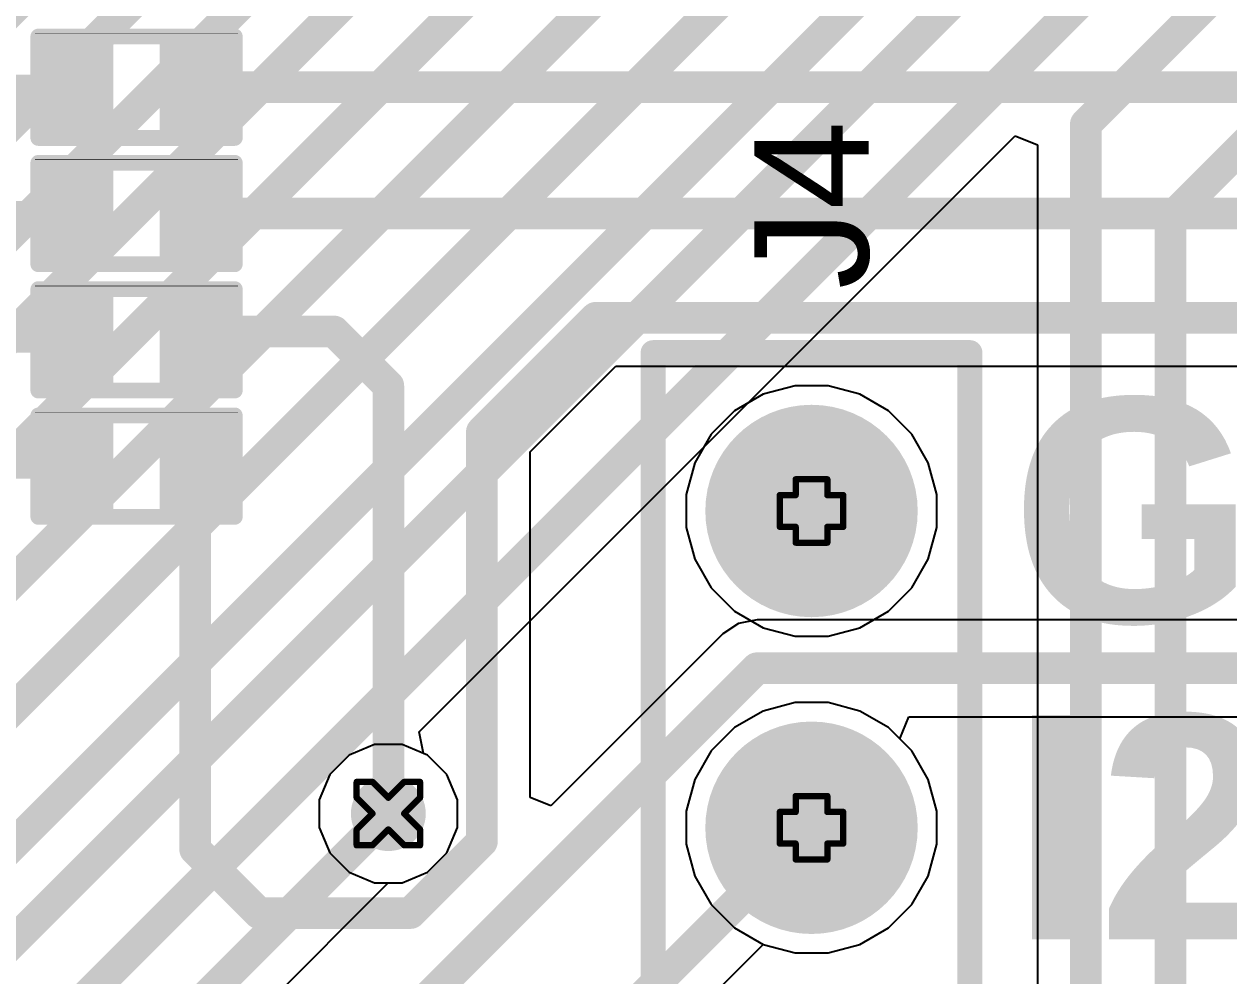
# Model space of a CAD drawing. Header units: inches. Extents: x -11 to 5379, y 0 to 5429.
# Drawn here: x 166.36 to 176.02, y 38.06 to 45.69 of the extents above; entities that cross this region are included whole.
import ezdxf

# ---------------------------------------------------------------- set-up
doc = ezdxf.new("R2010")
doc.units = ezdxf.units.IN
for name, color, linetype in [('Bottom Layer', 5, 'Continuous'), ('Bottom Solder', 6, 'Continuous'), ('Drill Drawing', 1, 'Continuous'), ('GND', 16, 'Continuous'), ('Multi-Layer', 9, 'Continuous'), ('Pad Holes', 156, 'Continuous'), ('PWR', 76, 'Continuous'), ('Top Layer', 1, 'Continuous'), ('Top Overlay', 2, 'Continuous'), ('Top Paste', 8, 'Continuous'), ('Top Solder', 216, 'Continuous'), ('Via Holes', 16, 'Continuous')]:
    doc.layers.add(name, color=color, linetype=linetype)
doc.styles.add('Arial', font='', dxfattribs={"height": 0.2})
doc.styles.add('Arial_Bold', font='', dxfattribs={"height": 0.2})
doc.styles.get('Arial').set_extended_font_data('Arial')
doc.styles.get('Arial_Bold').set_extended_font_data('Arial', bold=True)

# ---------------------------------------------------------------- blocks, each defined once
blk = doc.blocks.new('R___0402_431')
at = {"layer": 'Top Layer'}
for points in [[(-0.6985, -0.3175), (-0.6985, 0.3175), (-0.2413, 0.3175), (-0.2413, -0.3175)], [(0.2413, -0.3175), (0.2413, 0.3175), (0.6985, 0.3175), (0.6985, -0.3175)]]:
    blk.add_hatch(color=1, dxfattribs=at).paths.add_polyline_path(points)
at = {"layer": 'Top Paste'}
for points in [[(-0.6985, -0.3175), (-0.6985, 0.3175), (-0.2413, 0.3175), (-0.2413, -0.3175)], [(0.2413, -0.3175), (0.2413, 0.3175), (0.6985, 0.3175), (0.6985, -0.3175)]]:
    blk.add_hatch(color=8, dxfattribs=at).paths.add_polyline_path(points)
at = {"layer": 'Top Solder'}
for points in [[(-0.7535, -0.3725), (-0.7535, 0.3725), (-0.1863, 0.3725), (-0.1863, -0.3725)], [(0.1863, -0.3725), (0.1863, 0.3725), (0.7535, 0.3725), (0.7535, -0.3725)]]:
    blk.add_hatch(color=216, dxfattribs=at).paths.add_polyline_path(points)
at = {"layer": 'Top Overlay'}
for points in [[(-0.7874, 0.4064, 0.127, 0.127, 0), (-0.7874, -0.4064, 0.127, 0.127, 0)], [(0.7874, 0.4064, 0.127, 0.127, 0), (-0.7874, 0.4064, 0.127, 0.127, 0)], [(0.7874, 0.4064, 0.127, 0.127, 0), (0.7874, -0.4064, 0.127, 0.127, 0)], [(0.7874, -0.4064, 0.127, 0.127, 0), (-0.7874, -0.4064, 0.127, 0.127, 0)], [(0.8128, -0.4318, 0.00323, 0.00323, 0), (-0.8128, -0.4318, 0.00323, 0.00323, 0)]]:
    blk.add_lwpolyline(points, format="xyseb", dxfattribs=at)
for points in [[(-0.8191, 0.4064, 0.0635, 0.0635, 1), (-0.7556, 0.4064, 0.0635, 0.0635, 1)], [(-0.8191, 0.4064, 0.0635, 0.0635, 1), (-0.7556, 0.4064, 0.0635, 0.0635, 1)], [(0.7556, 0.4064, 0.0635, 0.0635, 1), (0.8191, 0.4064, 0.0635, 0.0635, 1)], [(0.7556, 0.4064, 0.0635, 0.0635, 1), (0.8191, 0.4064, 0.0635, 0.0635, 1)], [(-0.8191, -0.4064, 0.0635, 0.0635, 1), (-0.7556, -0.4064, 0.0635, 0.0635, 1)], [(-0.8191, -0.4064, 0.0635, 0.0635, 1), (-0.7556, -0.4064, 0.0635, 0.0635, 1)], [(0.7556, -0.4064, 0.0635, 0.0635, 1), (0.8191, -0.4064, 0.0635, 0.0635, 1)], [(0.7556, -0.4064, 0.0635, 0.0635, 1), (0.8191, -0.4064, 0.0635, 0.0635, 1)], [(-0.8136, -0.4318, 0.00161, 0.00161, 1), (-0.812, -0.4318, 0.00161, 0.00161, 1)], [(0.812, -0.4318, 0.00161, 0.00161, 1), (0.8136, -0.4318, 0.00161, 0.00161, 1)]]:
    blk.add_lwpolyline(points, format="xyseb", close=True, dxfattribs=at)
blk = doc.blocks.new('R___0402_432')
at = {"layer": 'Top Layer'}
for points in [[(-0.6985, -0.3175), (-0.6985, 0.3175), (-0.2413, 0.3175), (-0.2413, -0.3175)], [(0.2413, -0.3175), (0.2413, 0.3175), (0.6985, 0.3175), (0.6985, -0.3175)]]:
    blk.add_hatch(color=1, dxfattribs=at).paths.add_polyline_path(points)
at = {"layer": 'Top Paste'}
for points in [[(-0.6985, -0.3175), (-0.6985, 0.3175), (-0.2413, 0.3175), (-0.2413, -0.3175)], [(0.2413, -0.3175), (0.2413, 0.3175), (0.6985, 0.3175), (0.6985, -0.3175)]]:
    blk.add_hatch(color=8, dxfattribs=at).paths.add_polyline_path(points)
at = {"layer": 'Top Solder'}
for points in [[(-0.7535, -0.3725), (-0.7535, 0.3725), (-0.1863, 0.3725), (-0.1863, -0.3725)], [(0.1863, -0.3725), (0.1863, 0.3725), (0.7535, 0.3725), (0.7535, -0.3725)]]:
    blk.add_hatch(color=216, dxfattribs=at).paths.add_polyline_path(points)
at = {"layer": 'Top Overlay'}
for points in [[(-0.7874, 0.4064, 0.127, 0.127, 0), (-0.7874, -0.4064, 0.127, 0.127, 0)], [(0.7874, 0.4064, 0.127, 0.127, 0), (-0.7874, 0.4064, 0.127, 0.127, 0)], [(0.7874, 0.4064, 0.127, 0.127, 0), (0.7874, -0.4064, 0.127, 0.127, 0)], [(0.7874, -0.4064, 0.127, 0.127, 0), (-0.7874, -0.4064, 0.127, 0.127, 0)], [(0.8128, -0.4318, 0.00323, 0.00323, 0), (-0.8128, -0.4318, 0.00323, 0.00323, 0)]]:
    blk.add_lwpolyline(points, format="xyseb", dxfattribs=at)
for points in [[(-0.8191, 0.4064, 0.0635, 0.0635, 1), (-0.7556, 0.4064, 0.0635, 0.0635, 1)], [(-0.8191, 0.4064, 0.0635, 0.0635, 1), (-0.7556, 0.4064, 0.0635, 0.0635, 1)], [(0.7556, 0.4064, 0.0635, 0.0635, 1), (0.8191, 0.4064, 0.0635, 0.0635, 1)], [(0.7556, 0.4064, 0.0635, 0.0635, 1), (0.8191, 0.4064, 0.0635, 0.0635, 1)], [(-0.8191, -0.4064, 0.0635, 0.0635, 1), (-0.7556, -0.4064, 0.0635, 0.0635, 1)], [(-0.8191, -0.4064, 0.0635, 0.0635, 1), (-0.7556, -0.4064, 0.0635, 0.0635, 1)], [(0.7556, -0.4064, 0.0635, 0.0635, 1), (0.8191, -0.4064, 0.0635, 0.0635, 1)], [(0.7556, -0.4064, 0.0635, 0.0635, 1), (0.8191, -0.4064, 0.0635, 0.0635, 1)], [(-0.8136, -0.4318, 0.00161, 0.00161, 1), (-0.812, -0.4318, 0.00161, 0.00161, 1)], [(0.812, -0.4318, 0.00161, 0.00161, 1), (0.8136, -0.4318, 0.00161, 0.00161, 1)]]:
    blk.add_lwpolyline(points, format="xyseb", close=True, dxfattribs=at)
blk = doc.blocks.new('R___0402_434')
at = {"layer": 'Top Layer'}
for points in [[(-0.6985, -0.3175), (-0.6985, 0.3175), (-0.2413, 0.3175), (-0.2413, -0.3175)], [(0.2413, -0.3175), (0.2413, 0.3175), (0.6985, 0.3175), (0.6985, -0.3175)]]:
    blk.add_hatch(color=1, dxfattribs=at).paths.add_polyline_path(points)
at = {"layer": 'Top Paste'}
for points in [[(-0.6985, -0.3175), (-0.6985, 0.3175), (-0.2413, 0.3175), (-0.2413, -0.3175)], [(0.2413, -0.3175), (0.2413, 0.3175), (0.6985, 0.3175), (0.6985, -0.3175)]]:
    blk.add_hatch(color=8, dxfattribs=at).paths.add_polyline_path(points)
at = {"layer": 'Top Solder'}
for points in [[(-0.7535, -0.3725), (-0.7535, 0.3725), (-0.1863, 0.3725), (-0.1863, -0.3725)], [(0.1863, -0.3725), (0.1863, 0.3725), (0.7535, 0.3725), (0.7535, -0.3725)]]:
    blk.add_hatch(color=216, dxfattribs=at).paths.add_polyline_path(points)
at = {"layer": 'Top Overlay'}
for points in [[(-0.7874, 0.4064, 0.127, 0.127, 0), (-0.7874, -0.4064, 0.127, 0.127, 0)], [(0.7874, 0.4064, 0.127, 0.127, 0), (-0.7874, 0.4064, 0.127, 0.127, 0)], [(0.7874, 0.4064, 0.127, 0.127, 0), (0.7874, -0.4064, 0.127, 0.127, 0)], [(0.7874, -0.4064, 0.127, 0.127, 0), (-0.7874, -0.4064, 0.127, 0.127, 0)], [(0.8128, -0.4318, 0.00323, 0.00323, 0), (-0.8128, -0.4318, 0.00323, 0.00323, 0)]]:
    blk.add_lwpolyline(points, format="xyseb", dxfattribs=at)
for points in [[(-0.8191, 0.4064, 0.0635, 0.0635, 1), (-0.7556, 0.4064, 0.0635, 0.0635, 1)], [(-0.8191, 0.4064, 0.0635, 0.0635, 1), (-0.7556, 0.4064, 0.0635, 0.0635, 1)], [(0.7556, 0.4064, 0.0635, 0.0635, 1), (0.8191, 0.4064, 0.0635, 0.0635, 1)], [(0.7556, 0.4064, 0.0635, 0.0635, 1), (0.8191, 0.4064, 0.0635, 0.0635, 1)], [(-0.8191, -0.4064, 0.0635, 0.0635, 1), (-0.7556, -0.4064, 0.0635, 0.0635, 1)], [(-0.8191, -0.4064, 0.0635, 0.0635, 1), (-0.7556, -0.4064, 0.0635, 0.0635, 1)], [(0.7556, -0.4064, 0.0635, 0.0635, 1), (0.8191, -0.4064, 0.0635, 0.0635, 1)], [(0.7556, -0.4064, 0.0635, 0.0635, 1), (0.8191, -0.4064, 0.0635, 0.0635, 1)], [(-0.8136, -0.4318, 0.00161, 0.00161, 1), (-0.812, -0.4318, 0.00161, 0.00161, 1)], [(0.812, -0.4318, 0.00161, 0.00161, 1), (0.8136, -0.4318, 0.00161, 0.00161, 1)]]:
    blk.add_lwpolyline(points, format="xyseb", close=True, dxfattribs=at)
blk = doc.blocks.new('R___0402_436')
at = {"layer": 'Top Layer'}
for points in [[(-0.6985, -0.3175), (-0.6985, 0.3175), (-0.2413, 0.3175), (-0.2413, -0.3175)], [(0.2413, -0.3175), (0.2413, 0.3175), (0.6985, 0.3175), (0.6985, -0.3175)]]:
    blk.add_hatch(color=1, dxfattribs=at).paths.add_polyline_path(points)
at = {"layer": 'Top Paste'}
for points in [[(-0.6985, -0.3175), (-0.6985, 0.3175), (-0.2413, 0.3175), (-0.2413, -0.3175)], [(0.2413, -0.3175), (0.2413, 0.3175), (0.6985, 0.3175), (0.6985, -0.3175)]]:
    blk.add_hatch(color=8, dxfattribs=at).paths.add_polyline_path(points)
at = {"layer": 'Top Solder'}
for points in [[(-0.7535, -0.3725), (-0.7535, 0.3725), (-0.1863, 0.3725), (-0.1863, -0.3725)], [(0.1863, -0.3725), (0.1863, 0.3725), (0.7535, 0.3725), (0.7535, -0.3725)]]:
    blk.add_hatch(color=216, dxfattribs=at).paths.add_polyline_path(points)
at = {"layer": 'Top Overlay'}
for points in [[(-0.7874, 0.4064, 0.127, 0.127, 0), (-0.7874, -0.4064, 0.127, 0.127, 0)], [(0.7874, 0.4064, 0.127, 0.127, 0), (-0.7874, 0.4064, 0.127, 0.127, 0)], [(0.7874, 0.4064, 0.127, 0.127, 0), (0.7874, -0.4064, 0.127, 0.127, 0)], [(0.7874, -0.4064, 0.127, 0.127, 0), (-0.7874, -0.4064, 0.127, 0.127, 0)], [(0.8128, -0.4318, 0.00323, 0.00323, 0), (-0.8128, -0.4318, 0.00323, 0.00323, 0)]]:
    blk.add_lwpolyline(points, format="xyseb", dxfattribs=at)
for points in [[(-0.8191, 0.4064, 0.0635, 0.0635, 1), (-0.7556, 0.4064, 0.0635, 0.0635, 1)], [(-0.8191, 0.4064, 0.0635, 0.0635, 1), (-0.7556, 0.4064, 0.0635, 0.0635, 1)], [(0.7556, 0.4064, 0.0635, 0.0635, 1), (0.8191, 0.4064, 0.0635, 0.0635, 1)], [(0.7556, 0.4064, 0.0635, 0.0635, 1), (0.8191, 0.4064, 0.0635, 0.0635, 1)], [(-0.8191, -0.4064, 0.0635, 0.0635, 1), (-0.7556, -0.4064, 0.0635, 0.0635, 1)], [(-0.8191, -0.4064, 0.0635, 0.0635, 1), (-0.7556, -0.4064, 0.0635, 0.0635, 1)], [(0.7556, -0.4064, 0.0635, 0.0635, 1), (0.8191, -0.4064, 0.0635, 0.0635, 1)], [(0.7556, -0.4064, 0.0635, 0.0635, 1), (0.8191, -0.4064, 0.0635, 0.0635, 1)], [(-0.8136, -0.4318, 0.00161, 0.00161, 1), (-0.812, -0.4318, 0.00161, 0.00161, 1)], [(0.812, -0.4318, 0.00161, 0.00161, 1), (0.8136, -0.4318, 0.00161, 0.00161, 1)]]:
    blk.add_lwpolyline(points, format="xyseb", close=True, dxfattribs=at)
blk = doc.blocks.new('HDR1X3__520')
at = {"layer": 'Bottom Layer'}
blk.add_hatch(color=5, dxfattribs=at).paths.add_polyline_path([(-0.75, 0.75), (0.75, 0.75), (0.75, -0.75), (-0.75, -0.75)])
h = blk.add_hatch(color=5, dxfattribs=at)
edge = h.paths.add_edge_path()
edge.add_arc((2.54, 0), 0.75, 0, 360)
h = blk.add_hatch(color=5, dxfattribs=at)
edge = h.paths.add_edge_path()
edge.add_arc((5.08, 0), 0.75, 0, 360)
at = {"layer": 'Bottom Solder'}
blk.add_hatch(color=6, dxfattribs=at).paths.add_polyline_path([(-0.8516, 0.8516), (0.8516, 0.8516), (0.8516, -0.8516), (-0.8516, -0.8516)])
h = blk.add_hatch(color=6, dxfattribs=at)
edge = h.paths.add_edge_path()
edge.add_arc((2.54, 0), 0.8516, 0, 360)
h = blk.add_hatch(color=6, dxfattribs=at)
edge = h.paths.add_edge_path()
edge.add_arc((5.08, 0), 0.8516, 0, 360)
at = {"layer": 'GND'}
blk.add_hatch(color=16, dxfattribs=at).paths.add_polyline_path([(-0.75, 0.75), (0.75, 0.75), (0.75, -0.75), (-0.75, -0.75)])
h = blk.add_hatch(color=16, dxfattribs=at)
edge = h.paths.add_edge_path()
edge.add_arc((2.54, 0), 0.75, 0, 360)
h = blk.add_hatch(color=16, dxfattribs=at)
edge = h.paths.add_edge_path()
edge.add_arc((5.08, 0), 0.75, 0, 360)
at = {"layer": 'Multi-Layer'}
blk.add_hatch(color=9, dxfattribs=at).paths.add_polyline_path([(-0.75, 0.75), (0.75, 0.75), (0.75, -0.75), (-0.75, -0.75)])
h = blk.add_hatch(color=9, dxfattribs=at)
edge = h.paths.add_edge_path()
edge.add_arc((2.54, 0), 0.75, 0, 360)
h = blk.add_hatch(color=9, dxfattribs=at)
edge = h.paths.add_edge_path()
edge.add_arc((5.08, 0), 0.75, 0, 360)
at = {"layer": 'Pad Holes'}
h = blk.add_hatch(color=7, dxfattribs=at)
edge = h.paths.add_edge_path()
edge.add_arc((0, 0), 0.45, 0, 360)
h = blk.add_hatch(color=7, dxfattribs=at)
edge = h.paths.add_edge_path()
edge.add_arc((2.54, 0), 0.45, 0, 360)
h = blk.add_hatch(color=7, dxfattribs=at)
edge = h.paths.add_edge_path()
edge.add_arc((5.08, 0), 0.45, 0, 360)
at = {"layer": 'PWR'}
blk.add_hatch(color=76, dxfattribs=at).paths.add_polyline_path([(-0.75, 0.75), (0.75, 0.75), (0.75, -0.75), (-0.75, -0.75)])
h = blk.add_hatch(color=76, dxfattribs=at)
edge = h.paths.add_edge_path()
edge.add_arc((2.54, 0), 0.75, 0, 360)
h = blk.add_hatch(color=76, dxfattribs=at)
edge = h.paths.add_edge_path()
edge.add_arc((5.08, 0), 0.75, 0, 360)
at = {"layer": 'Top Layer'}
blk.add_hatch(color=1, dxfattribs=at).paths.add_polyline_path([(-0.75, 0.75), (0.75, 0.75), (0.75, -0.75), (-0.75, -0.75)])
h = blk.add_hatch(color=1, dxfattribs=at)
edge = h.paths.add_edge_path()
edge.add_arc((2.54, 0), 0.75, 0, 360)
h = blk.add_hatch(color=1, dxfattribs=at)
edge = h.paths.add_edge_path()
edge.add_arc((5.08, 0), 0.75, 0, 360)
at = {"layer": 'Top Solder'}
blk.add_hatch(color=216, dxfattribs=at).paths.add_polyline_path([(-0.8516, 0.8516), (0.8516, 0.8516), (0.8516, -0.8516), (-0.8516, -0.8516)])
h = blk.add_hatch(color=216, dxfattribs=at)
edge = h.paths.add_edge_path()
edge.add_arc((2.54, 0), 0.8516, 0, 360)
h = blk.add_hatch(color=216, dxfattribs=at)
edge = h.paths.add_edge_path()
edge.add_arc((5.08, 0), 0.8516, 0, 360)
at = {"layer": 'Top Overlay'}
for points in [[(-1.27, 1.27, 0.2, 0.2, 0), (6.35, 1.27, 0.2, 0.2, 0)], [(-1.27, 1.27, 0.2, 0.2, 0), (-1.27, -1.27, 0.2, 0.2, 0)], [(6.35, 1.27, 0.2, 0.2, 0), (6.35, -1.27, 0.2, 0.2, 0)], [(-1.27, -1.27, 0.2, 0.2, 0), (6.35, -1.27, 0.2, 0.2, 0)]]:
    blk.add_lwpolyline(points, format="xyseb", dxfattribs=at)
for points in [[(-1.32, 1.27, 0.1, 0.1, 1), (-1.22, 1.27, 0.1, 0.1, 1)], [(-1.32, 1.27, 0.1, 0.1, 1), (-1.22, 1.27, 0.1, 0.1, 1)], [(6.3, 1.27, 0.1, 0.1, 1), (6.4, 1.27, 0.1, 0.1, 1)], [(6.3, 1.27, 0.1, 0.1, 1), (6.4, 1.27, 0.1, 0.1, 1)], [(-1.32, -1.27, 0.1, 0.1, 1), (-1.22, -1.27, 0.1, 0.1, 1)], [(-1.32, -1.27, 0.1, 0.1, 1), (-1.22, -1.27, 0.1, 0.1, 1)], [(6.3, -1.27, 0.1, 0.1, 1), (6.4, -1.27, 0.1, 0.1, 1)], [(6.3, -1.27, 0.1, 0.1, 1), (6.4, -1.27, 0.1, 0.1, 1)]]:
    blk.add_lwpolyline(points, format="xyseb", close=True, dxfattribs=at)

msp = doc.modelspace()

# ---------------------------------------------------------------- hatches: boundary and pattern name
at = {"layer": 'Bottom Layer'}
h = msp.add_hatch(color=5, dxfattribs=at)
edge = h.paths.add_edge_path()
edge.add_arc((169.2776, 39.3565), 0.3, 0, 360)
at = {"layer": 'GND'}
h = msp.add_hatch(color=16, dxfattribs=at)
edge = h.paths.add_edge_path()
edge.add_arc((169.2776, 39.3565), 0.3, 0, 360)
at = {"layer": 'PWR'}
h = msp.add_hatch(color=76, dxfattribs=at)
edge = h.paths.add_edge_path()
edge.add_arc((169.2776, 39.3565), 0.3, 0, 360)
at = {"layer": 'Top Layer'}
h = msp.add_hatch(color=1, dxfattribs=at)
edge = h.paths.add_edge_path()
edge.add_arc((169.2776, 39.3565), 0.3, 0, 360)
at = {"layer": 'Via Holes'}
h = msp.add_hatch(color=7, dxfattribs=at)
edge = h.paths.add_edge_path()
edge.add_arc((169.2776, 39.3565), 0.15, 0, 360)

# ---------------------------------------------------------------- linework, layer by layer
at = {"layer": 'Bottom Layer'}
for p, q in [((169.5258, 40.0134), (174.304, 44.7915)), ((174.304, 44.7915), (174.4818, 44.7179)), ((174.4818, 44.7179), (174.4818, 36.9994)), ((172.5385, 40.247), (172.2832, 40.1786)), ((172.8029, 40.247), (172.5385, 40.247)), ((173.0582, 40.1786), (172.8029, 40.247)), ((172.2832, 40.1786), (172.0542, 40.0464)), ((173.2872, 40.0464), (173.0582, 40.1786)), ((169.5605, 39.839), (169.5258, 40.0134)), ((172.0542, 40.0464), (171.8673, 39.8595)), ((173.4741, 39.8595), (173.2872, 40.0464)), ((169.5914, 39.8262), (169.5605, 39.839)), ((169.7472, 39.6703), (169.5914, 39.8262)), ((171.8673, 39.8595), (171.7351, 39.6305)), ((173.6063, 39.6305), (173.4741, 39.8595)), ((169.8316, 39.4667), (169.7472, 39.6703)), ((171.7351, 39.6305), (171.6667, 39.3752)), ((173.6747, 39.3752), (173.6063, 39.6305)), ((169.8316, 39.2463), (169.8316, 39.4667)), ((171.6667, 39.3752), (171.6667, 39.1108)), ((173.6747, 39.1108), (173.6747, 39.3752)), ((169.7472, 39.0427), (169.8316, 39.2463)), ((169.5914, 38.8869), (169.7472, 39.0427)), ((171.6667, 39.1108), (171.7351, 38.8555)), ((173.6063, 38.8555), (173.6747, 39.1108)), ((169.3878, 38.8025), (169.5914, 38.8869)), ((171.7351, 38.8555), (171.8673, 38.6265)), ((173.4741, 38.6265), (173.6063, 38.8555)), ((163.3217, 32.8469), (169.2774, 38.8025)), ((169.2774, 38.8025), (169.3878, 38.8025)), ((171.8673, 38.6265), (172.0542, 38.4396)), ((173.2872, 38.4396), (173.4741, 38.6265)), ((172.0542, 38.4396), (172.2832, 38.3074)), ((173.0582, 38.3074), (173.2872, 38.4396)), ((172.2832, 38.3074), (172.5385, 38.239)), ((172.8029, 38.239), (173.0582, 38.3074)), ((172.5385, 38.239), (172.8029, 38.239))]:
    msp.add_line(p, q, dxfattribs=at)
for points in [[(158.2496, 37.7891, 0.254, 0.254, 0), (175.4712, 55.0107, 0.254, 0.254, 0)], [(158.5079, 37.1348, 0.254, 0.254, 0), (175.6669, 54.2938, 0.254, 0.254, 0)], [(158.7494, 36.4998, 0.254, 0.254, 0), (175.6257, 53.376, 0.254, 0.254, 0)], [(158.9302, 35.8635, 0.254, 0.254, 0), (175.7573, 52.6906, 0.254, 0.254, 0)], [(159.0295, 35, 0.254, 0.254, 0), (176.0249, 51.9955, 0.254, 0.254, 0)], [(160.0518, 35, 0.254, 0.254, 0), (176.336, 51.2842, 0.254, 0.254, 0)], [(161.074, 35, 0.254, 0.254, 0), (176.6742, 50.6002, 0.254, 0.254, 0)], [(161.328, 34.166, 0.254, 0.254, 0), (177.1661, 50.0041, 0.254, 0.254, 0)], [(161.5435, 33.6032, 0.254, 0.254, 0), (177.3507, 49.4105, 0.254, 0.254, 0)], [(174.8703, 44.8851, 0.254, 0.254, 0), (178.5179, 48.5327, 0.254, 0.254, 0)], [(162.0372, 33.0741, 0.254, 0.254, 0), (176.8167, 47.8536, 0.254, 0.254, 0)], [(175.5485, 44.1289, 0.254, 0.254, 0), (177.5968, 46.1772, 0.254, 0.254, 0)], [(174.8703, 36.8384, 0.254, 0.254, 0), (174.8703, 44.8851, 0.254, 0.254, 0)], [(175.5485, 36.6314, 0.254, 0.254, 0), (175.5485, 44.1289, 0.254, 0.254, 0)], [(163.0471, 33.1216, 0.254, 0.254, 0), (169.2776, 39.3521, 0.254, 0.254, 0)], [(169.2776, 39.3521, 0.254, 0.254, 0), (169.2776, 39.3565, 0.254, 0.254, 0)]]:
    msp.add_lwpolyline(points, format="xyseb", dxfattribs=at)
for points in [[(174.8068, 44.8851, 0.127, 0.127, 1), (174.9338, 44.8851, 0.127, 0.127, 1)], [(174.8068, 44.8851, 0.127, 0.127, 1), (174.9338, 44.8851, 0.127, 0.127, 1)], [(175.485, 44.1289, 0.127, 0.127, 1), (175.612, 44.1289, 0.127, 0.127, 1)], [(175.485, 44.1289, 0.127, 0.127, 1), (175.612, 44.1289, 0.127, 0.127, 1)], [(169.2141, 39.3565, 0.127, 0.127, 1), (169.3411, 39.3565, 0.127, 0.127, 1)], [(169.2141, 39.3521, 0.127, 0.127, 1), (169.3411, 39.3521, 0.127, 0.127, 1)], [(169.2141, 39.3521, 0.127, 0.127, 1), (169.3411, 39.3521, 0.127, 0.127, 1)]]:
    msp.add_lwpolyline(points, format="xyseb", close=True, dxfattribs=at)
at = {"layer": 'Drill Drawing'}
for points in [[(172.5437, 41.91, 0.0508, 0.0508, 0), (172.5437, 42.037, 0.0508, 0.0508, 0)], [(172.5437, 42.037, 0.0508, 0.0508, 0), (172.7977, 42.037, 0.0508, 0.0508, 0)], [(172.7977, 41.91, 0.0508, 0.0508, 0), (172.7977, 42.037, 0.0508, 0.0508, 0)], [(172.4167, 41.656, 0.0508, 0.0508, 0), (172.4167, 41.91, 0.0508, 0.0508, 0)], [(172.4167, 41.91, 0.0508, 0.0508, 0), (172.5437, 41.91, 0.0508, 0.0508, 0)], [(172.7977, 41.91, 0.0508, 0.0508, 0), (172.9247, 41.91, 0.0508, 0.0508, 0)], [(172.9247, 41.656, 0.0508, 0.0508, 0), (172.9247, 41.91, 0.0508, 0.0508, 0)], [(172.4167, 41.656, 0.0508, 0.0508, 0), (172.5437, 41.656, 0.0508, 0.0508, 0)], [(172.5437, 41.529, 0.0508, 0.0508, 0), (172.5437, 41.656, 0.0508, 0.0508, 0)], [(172.7977, 41.656, 0.0508, 0.0508, 0), (172.9247, 41.656, 0.0508, 0.0508, 0)], [(172.7977, 41.529, 0.0508, 0.0508, 0), (172.7977, 41.656, 0.0508, 0.0508, 0)], [(172.5437, 41.529, 0.0508, 0.0508, 0), (172.7977, 41.529, 0.0508, 0.0508, 0)], [(169.0236, 39.4835, 0.0508, 0.0508, 0), (169.0236, 39.6105, 0.0508, 0.0508, 0)], [(169.0236, 39.6105, 0.0508, 0.0508, 0), (169.1506, 39.6105, 0.0508, 0.0508, 0)], [(169.1506, 39.6105, 0.0508, 0.0508, 0), (169.2776, 39.4835, 0.0508, 0.0508, 0)], [(169.2776, 39.4835, 0.0508, 0.0508, 0), (169.4046, 39.6105, 0.0508, 0.0508, 0)], [(169.4046, 39.6105, 0.0508, 0.0508, 0), (169.5316, 39.6105, 0.0508, 0.0508, 0)], [(169.5316, 39.4835, 0.0508, 0.0508, 0), (169.5316, 39.6105, 0.0508, 0.0508, 0)], [(172.5437, 39.37, 0.0508, 0.0508, 0), (172.5437, 39.497, 0.0508, 0.0508, 0)], [(172.5437, 39.497, 0.0508, 0.0508, 0), (172.7977, 39.497, 0.0508, 0.0508, 0)], [(172.7977, 39.37, 0.0508, 0.0508, 0), (172.7977, 39.497, 0.0508, 0.0508, 0)], [(169.0236, 39.4835, 0.0508, 0.0508, 0), (169.1506, 39.3565, 0.0508, 0.0508, 0)], [(169.4046, 39.3565, 0.0508, 0.0508, 0), (169.5316, 39.4835, 0.0508, 0.0508, 0)], [(169.0236, 39.2295, 0.0508, 0.0508, 0), (169.1506, 39.3565, 0.0508, 0.0508, 0)], [(169.4046, 39.3565, 0.0508, 0.0508, 0), (169.5316, 39.2295, 0.0508, 0.0508, 0)], [(172.4167, 39.116, 0.0508, 0.0508, 0), (172.4167, 39.37, 0.0508, 0.0508, 0)], [(172.4167, 39.37, 0.0508, 0.0508, 0), (172.5437, 39.37, 0.0508, 0.0508, 0)], [(172.7977, 39.37, 0.0508, 0.0508, 0), (172.9247, 39.37, 0.0508, 0.0508, 0)], [(172.9247, 39.116, 0.0508, 0.0508, 0), (172.9247, 39.37, 0.0508, 0.0508, 0)], [(169.0236, 39.1025, 0.0508, 0.0508, 0), (169.0236, 39.2295, 0.0508, 0.0508, 0)], [(169.1506, 39.1025, 0.0508, 0.0508, 0), (169.2776, 39.2295, 0.0508, 0.0508, 0)], [(169.2776, 39.2295, 0.0508, 0.0508, 0), (169.4046, 39.1025, 0.0508, 0.0508, 0)], [(169.5316, 39.1025, 0.0508, 0.0508, 0), (169.5316, 39.2295, 0.0508, 0.0508, 0)], [(169.0236, 39.1025, 0.0508, 0.0508, 0), (169.1506, 39.1025, 0.0508, 0.0508, 0)], [(169.4046, 39.1025, 0.0508, 0.0508, 0), (169.5316, 39.1025, 0.0508, 0.0508, 0)], [(172.4167, 39.116, 0.0508, 0.0508, 0), (172.5437, 39.116, 0.0508, 0.0508, 0)], [(172.5437, 38.989, 0.0508, 0.0508, 0), (172.5437, 39.116, 0.0508, 0.0508, 0)], [(172.7977, 39.116, 0.0508, 0.0508, 0), (172.9247, 39.116, 0.0508, 0.0508, 0)], [(172.7977, 38.989, 0.0508, 0.0508, 0), (172.7977, 39.116, 0.0508, 0.0508, 0)], [(172.5437, 38.989, 0.0508, 0.0508, 0), (172.7977, 38.989, 0.0508, 0.0508, 0)]]:
    msp.add_lwpolyline(points, format="xyseb", dxfattribs=at)
for points in [[(172.531, 42.037, 0.0254, 0.0254, 1), (172.5564, 42.037, 0.0254, 0.0254, 1)], [(172.531, 42.037, 0.0254, 0.0254, 1), (172.5564, 42.037, 0.0254, 0.0254, 1)], [(172.785, 42.037, 0.0254, 0.0254, 1), (172.8104, 42.037, 0.0254, 0.0254, 1)], [(172.785, 42.037, 0.0254, 0.0254, 1), (172.8104, 42.037, 0.0254, 0.0254, 1)], [(172.404, 41.91, 0.0254, 0.0254, 1), (172.4294, 41.91, 0.0254, 0.0254, 1)], [(172.404, 41.91, 0.0254, 0.0254, 1), (172.4294, 41.91, 0.0254, 0.0254, 1)], [(172.531, 41.91, 0.0254, 0.0254, 1), (172.5564, 41.91, 0.0254, 0.0254, 1)], [(172.531, 41.91, 0.0254, 0.0254, 1), (172.5564, 41.91, 0.0254, 0.0254, 1)], [(172.785, 41.91, 0.0254, 0.0254, 1), (172.8104, 41.91, 0.0254, 0.0254, 1)], [(172.785, 41.91, 0.0254, 0.0254, 1), (172.8104, 41.91, 0.0254, 0.0254, 1)], [(172.912, 41.91, 0.0254, 0.0254, 1), (172.9374, 41.91, 0.0254, 0.0254, 1)], [(172.912, 41.91, 0.0254, 0.0254, 1), (172.9374, 41.91, 0.0254, 0.0254, 1)], [(172.404, 41.656, 0.0254, 0.0254, 1), (172.4294, 41.656, 0.0254, 0.0254, 1)], [(172.404, 41.656, 0.0254, 0.0254, 1), (172.4294, 41.656, 0.0254, 0.0254, 1)], [(172.531, 41.656, 0.0254, 0.0254, 1), (172.5564, 41.656, 0.0254, 0.0254, 1)], [(172.531, 41.656, 0.0254, 0.0254, 1), (172.5564, 41.656, 0.0254, 0.0254, 1)], [(172.785, 41.656, 0.0254, 0.0254, 1), (172.8104, 41.656, 0.0254, 0.0254, 1)], [(172.785, 41.656, 0.0254, 0.0254, 1), (172.8104, 41.656, 0.0254, 0.0254, 1)], [(172.912, 41.656, 0.0254, 0.0254, 1), (172.9374, 41.656, 0.0254, 0.0254, 1)], [(172.912, 41.656, 0.0254, 0.0254, 1), (172.9374, 41.656, 0.0254, 0.0254, 1)], [(172.531, 41.529, 0.0254, 0.0254, 1), (172.5564, 41.529, 0.0254, 0.0254, 1)], [(172.531, 41.529, 0.0254, 0.0254, 1), (172.5564, 41.529, 0.0254, 0.0254, 1)], [(172.785, 41.529, 0.0254, 0.0254, 1), (172.8104, 41.529, 0.0254, 0.0254, 1)], [(172.785, 41.529, 0.0254, 0.0254, 1), (172.8104, 41.529, 0.0254, 0.0254, 1)], [(169.0109, 39.6105, 0.0254, 0.0254, 1), (169.0363, 39.6105, 0.0254, 0.0254, 1)], [(169.0109, 39.6105, 0.0254, 0.0254, 1), (169.0363, 39.6105, 0.0254, 0.0254, 1)], [(169.1379, 39.6105, 0.0254, 0.0254, 1), (169.1633, 39.6105, 0.0254, 0.0254, 1)], [(169.1379, 39.6105, 0.0254, 0.0254, 1), (169.1633, 39.6105, 0.0254, 0.0254, 1)], [(169.3919, 39.6105, 0.0254, 0.0254, 1), (169.4173, 39.6105, 0.0254, 0.0254, 1)], [(169.3919, 39.6105, 0.0254, 0.0254, 1), (169.4173, 39.6105, 0.0254, 0.0254, 1)], [(169.5189, 39.6105, 0.0254, 0.0254, 1), (169.5443, 39.6105, 0.0254, 0.0254, 1)], [(169.5189, 39.6105, 0.0254, 0.0254, 1), (169.5443, 39.6105, 0.0254, 0.0254, 1)], [(172.531, 39.497, 0.0254, 0.0254, 1), (172.5564, 39.497, 0.0254, 0.0254, 1)], [(172.531, 39.497, 0.0254, 0.0254, 1), (172.5564, 39.497, 0.0254, 0.0254, 1)], [(172.785, 39.497, 0.0254, 0.0254, 1), (172.8104, 39.497, 0.0254, 0.0254, 1)], [(172.785, 39.497, 0.0254, 0.0254, 1), (172.8104, 39.497, 0.0254, 0.0254, 1)], [(169.0109, 39.4835, 0.0254, 0.0254, 1), (169.0363, 39.4835, 0.0254, 0.0254, 1)], [(169.0109, 39.4835, 0.0254, 0.0254, 1), (169.0363, 39.4835, 0.0254, 0.0254, 1)], [(169.2649, 39.4835, 0.0254, 0.0254, 1), (169.2903, 39.4835, 0.0254, 0.0254, 1)], [(169.2649, 39.4835, 0.0254, 0.0254, 1), (169.2903, 39.4835, 0.0254, 0.0254, 1)], [(169.5189, 39.4835, 0.0254, 0.0254, 1), (169.5443, 39.4835, 0.0254, 0.0254, 1)], [(169.5189, 39.4835, 0.0254, 0.0254, 1), (169.5443, 39.4835, 0.0254, 0.0254, 1)], [(169.1379, 39.3565, 0.0254, 0.0254, 1), (169.1633, 39.3565, 0.0254, 0.0254, 1)], [(169.1379, 39.3565, 0.0254, 0.0254, 1), (169.1633, 39.3565, 0.0254, 0.0254, 1)], [(169.3919, 39.3565, 0.0254, 0.0254, 1), (169.4173, 39.3565, 0.0254, 0.0254, 1)], [(169.3919, 39.3565, 0.0254, 0.0254, 1), (169.4173, 39.3565, 0.0254, 0.0254, 1)], [(172.404, 39.37, 0.0254, 0.0254, 1), (172.4294, 39.37, 0.0254, 0.0254, 1)], [(172.404, 39.37, 0.0254, 0.0254, 1), (172.4294, 39.37, 0.0254, 0.0254, 1)], [(172.531, 39.37, 0.0254, 0.0254, 1), (172.5564, 39.37, 0.0254, 0.0254, 1)], [(172.531, 39.37, 0.0254, 0.0254, 1), (172.5564, 39.37, 0.0254, 0.0254, 1)], [(172.785, 39.37, 0.0254, 0.0254, 1), (172.8104, 39.37, 0.0254, 0.0254, 1)], [(172.785, 39.37, 0.0254, 0.0254, 1), (172.8104, 39.37, 0.0254, 0.0254, 1)], [(172.912, 39.37, 0.0254, 0.0254, 1), (172.9374, 39.37, 0.0254, 0.0254, 1)], [(172.912, 39.37, 0.0254, 0.0254, 1), (172.9374, 39.37, 0.0254, 0.0254, 1)], [(169.0109, 39.2295, 0.0254, 0.0254, 1), (169.0363, 39.2295, 0.0254, 0.0254, 1)], [(169.0109, 39.2295, 0.0254, 0.0254, 1), (169.0363, 39.2295, 0.0254, 0.0254, 1)], [(169.2649, 39.2295, 0.0254, 0.0254, 1), (169.2903, 39.2295, 0.0254, 0.0254, 1)], [(169.2649, 39.2295, 0.0254, 0.0254, 1), (169.2903, 39.2295, 0.0254, 0.0254, 1)], [(169.5189, 39.2295, 0.0254, 0.0254, 1), (169.5443, 39.2295, 0.0254, 0.0254, 1)], [(169.5189, 39.2295, 0.0254, 0.0254, 1), (169.5443, 39.2295, 0.0254, 0.0254, 1)], [(169.0109, 39.1025, 0.0254, 0.0254, 1), (169.0363, 39.1025, 0.0254, 0.0254, 1)], [(169.0109, 39.1025, 0.0254, 0.0254, 1), (169.0363, 39.1025, 0.0254, 0.0254, 1)], [(169.1379, 39.1025, 0.0254, 0.0254, 1), (169.1633, 39.1025, 0.0254, 0.0254, 1)], [(169.1379, 39.1025, 0.0254, 0.0254, 1), (169.1633, 39.1025, 0.0254, 0.0254, 1)], [(169.3919, 39.1025, 0.0254, 0.0254, 1), (169.4173, 39.1025, 0.0254, 0.0254, 1)], [(169.3919, 39.1025, 0.0254, 0.0254, 1), (169.4173, 39.1025, 0.0254, 0.0254, 1)], [(169.5189, 39.1025, 0.0254, 0.0254, 1), (169.5443, 39.1025, 0.0254, 0.0254, 1)], [(169.5189, 39.1025, 0.0254, 0.0254, 1), (169.5443, 39.1025, 0.0254, 0.0254, 1)], [(172.404, 39.116, 0.0254, 0.0254, 1), (172.4294, 39.116, 0.0254, 0.0254, 1)], [(172.404, 39.116, 0.0254, 0.0254, 1), (172.4294, 39.116, 0.0254, 0.0254, 1)], [(172.531, 39.116, 0.0254, 0.0254, 1), (172.5564, 39.116, 0.0254, 0.0254, 1)], [(172.531, 39.116, 0.0254, 0.0254, 1), (172.5564, 39.116, 0.0254, 0.0254, 1)], [(172.785, 39.116, 0.0254, 0.0254, 1), (172.8104, 39.116, 0.0254, 0.0254, 1)], [(172.785, 39.116, 0.0254, 0.0254, 1), (172.8104, 39.116, 0.0254, 0.0254, 1)], [(172.912, 39.116, 0.0254, 0.0254, 1), (172.9374, 39.116, 0.0254, 0.0254, 1)], [(172.912, 39.116, 0.0254, 0.0254, 1), (172.9374, 39.116, 0.0254, 0.0254, 1)], [(172.531, 38.989, 0.0254, 0.0254, 1), (172.5564, 38.989, 0.0254, 0.0254, 1)], [(172.531, 38.989, 0.0254, 0.0254, 1), (172.5564, 38.989, 0.0254, 0.0254, 1)], [(172.785, 38.989, 0.0254, 0.0254, 1), (172.8104, 38.989, 0.0254, 0.0254, 1)], [(172.785, 38.989, 0.0254, 0.0254, 1), (172.8104, 38.989, 0.0254, 0.0254, 1)]]:
    msp.add_lwpolyline(points, format="xyseb", close=True, dxfattribs=at)
at = {"layer": 'GND'}
for p, q in [((172.5385, 40.247), (172.2832, 40.1786)), ((172.8029, 40.247), (172.5385, 40.247)), ((173.0582, 40.1786), (172.8029, 40.247)), ((172.2832, 40.1786), (172.0542, 40.0464)), ((173.2872, 40.0464), (173.0582, 40.1786)), ((172.0542, 40.0464), (171.8673, 39.8595)), ((173.4741, 39.8595), (173.2872, 40.0464)), ((169.1674, 39.9105), (168.9638, 39.8262)), ((169.3878, 39.9105), (169.1674, 39.9105)), ((169.5914, 39.8262), (169.3878, 39.9105)), ((168.9638, 39.8262), (168.8079, 39.6703)), ((169.7472, 39.6703), (169.5914, 39.8262)), ((171.8673, 39.8595), (171.7351, 39.6305)), ((173.6063, 39.6305), (173.4741, 39.8595)), ((168.8079, 39.6703), (168.7236, 39.4667)), ((169.8316, 39.4667), (169.7472, 39.6703)), ((171.7351, 39.6305), (171.6667, 39.3752)), ((173.6747, 39.3752), (173.6063, 39.6305)), ((168.7236, 39.4667), (168.7236, 39.2463)), ((169.8316, 39.2463), (169.8316, 39.4667)), ((171.6667, 39.3752), (171.6667, 39.1108)), ((173.6747, 39.1108), (173.6747, 39.3752)), ((168.7236, 39.2463), (168.8079, 39.0427)), ((169.7472, 39.0427), (169.8316, 39.2463)), ((168.8079, 39.0427), (168.9638, 38.8869)), ((169.5914, 38.8869), (169.7472, 39.0427)), ((171.6667, 39.1108), (171.7351, 38.8555)), ((173.6063, 38.8555), (173.6747, 39.1108)), ((168.9638, 38.8869), (169.1674, 38.8025)), ((169.3878, 38.8025), (169.5914, 38.8869)), ((171.7351, 38.8555), (171.8673, 38.6265)), ((173.4741, 38.6265), (173.6063, 38.8555)), ((169.1674, 38.8025), (169.3878, 38.8025)), ((171.8673, 38.6265), (172.0542, 38.4396)), ((173.2872, 38.4396), (173.4741, 38.6265)), ((172.0542, 38.4396), (172.2832, 38.3074)), ((173.0582, 38.3074), (173.2872, 38.4396)), ((172.2832, 38.3074), (172.5385, 38.239)), ((172.8029, 38.239), (173.0582, 38.3074)), ((172.5385, 38.239), (172.8029, 38.239))]:
    msp.add_line(p, q, dxfattribs=at)
at = {"layer": 'PWR'}
for p, q in [((172.2832, 42.7186), (172.0542, 42.5864)), ((172.5385, 42.787), (172.2832, 42.7186)), ((172.8029, 42.787), (172.5385, 42.787)), ((173.0582, 42.7186), (172.8029, 42.787)), ((173.2872, 42.5864), (173.0582, 42.7186)), ((172.0542, 42.5864), (171.8673, 42.3995)), ((173.4741, 42.3995), (173.2872, 42.5864)), ((171.8673, 42.3995), (171.7351, 42.1705)), ((173.6063, 42.1705), (173.4741, 42.3995)), ((171.7351, 42.1705), (171.6667, 41.9152)), ((173.6747, 41.9152), (173.6063, 42.1705)), ((171.6667, 41.9152), (171.6667, 41.6508)), ((173.6747, 41.6508), (173.6747, 41.9152)), ((171.6667, 41.6508), (171.7351, 41.3955)), ((173.6063, 41.3955), (173.6747, 41.6508)), ((171.7351, 41.3955), (171.8673, 41.1665)), ((173.4741, 41.1665), (173.6063, 41.3955)), ((171.8673, 41.1665), (172.0542, 40.9796)), ((173.2872, 40.9796), (173.4741, 41.1665)), ((172.0542, 40.9796), (172.2832, 40.8474)), ((173.0582, 40.8474), (173.2872, 40.9796)), ((172.2832, 40.8474), (172.5385, 40.779)), ((172.5385, 40.779), (172.8029, 40.779)), ((172.8029, 40.779), (173.0582, 40.8474)), ((172.5385, 40.247), (172.2832, 40.1786)), ((172.8029, 40.247), (172.5385, 40.247)), ((173.0582, 40.1786), (172.8029, 40.247)), ((172.2832, 40.1786), (172.0542, 40.0464)), ((173.2872, 40.0464), (173.0582, 40.1786)), ((172.0542, 40.0464), (171.8673, 39.8595)), ((173.4741, 39.8595), (173.2872, 40.0464)), ((169.1674, 39.9105), (168.9638, 39.8262)), ((169.3878, 39.9105), (169.1674, 39.9105)), ((169.5914, 39.8262), (169.3878, 39.9105)), ((168.9638, 39.8262), (168.8079, 39.6703)), ((169.7472, 39.6703), (169.5914, 39.8262)), ((171.8673, 39.8595), (171.7351, 39.6305)), ((173.6063, 39.6305), (173.4741, 39.8595)), ((168.8079, 39.6703), (168.7236, 39.4667)), ((169.8316, 39.4667), (169.7472, 39.6703)), ((171.7351, 39.6305), (171.6667, 39.3752)), ((173.6747, 39.3752), (173.6063, 39.6305)), ((168.7236, 39.4667), (168.7236, 39.2463)), ((169.8316, 39.2463), (169.8316, 39.4667)), ((171.6667, 39.3752), (171.6667, 39.1108)), ((173.6747, 39.1108), (173.6747, 39.3752)), ((168.7236, 39.2463), (168.8079, 39.0427)), ((169.7472, 39.0427), (169.8316, 39.2463)), ((168.8079, 39.0427), (168.9638, 38.8869)), ((169.5914, 38.8869), (169.7472, 39.0427)), ((171.6667, 39.1108), (171.7351, 38.8555)), ((173.6063, 38.8555), (173.6747, 39.1108)), ((168.9638, 38.8869), (169.1674, 38.8025)), ((169.3878, 38.8025), (169.5914, 38.8869)), ((171.7351, 38.8555), (171.8673, 38.6265)), ((173.4741, 38.6265), (173.6063, 38.8555)), ((169.1674, 38.8025), (169.3878, 38.8025)), ((171.8673, 38.6265), (172.0542, 38.4396)), ((173.2872, 38.4396), (173.4741, 38.6265)), ((172.0542, 38.4396), (172.2832, 38.3074)), ((173.0582, 38.3074), (173.2872, 38.4396)), ((172.2832, 38.3074), (172.5385, 38.239)), ((172.8029, 38.239), (173.0582, 38.3074)), ((172.5385, 38.239), (172.8029, 38.239))]:
    msp.add_line(p, q, dxfattribs=at)
at = {"layer": 'Top Layer'}
for p, q in [((170.4161, 42.2571), (171.1029, 42.9439)), ((171.1029, 42.9439), (178.2317, 42.9439)), ((170.4161, 39.4862), (170.4161, 42.2571)), ((172.0852, 40.8812), (171.9592, 40.797)), ((172.2338, 40.9108), (172.0852, 40.8812)), ((176.6183, 40.9108), (172.2338, 40.9108)), ((171.9592, 40.797), (170.5803, 39.4182)), ((173.3775, 39.956), (173.4512, 40.1338)), ((173.4512, 40.1338), (176.7793, 40.1338)), ((173.4741, 39.8595), (173.3775, 39.956)), ((173.6063, 39.6305), (173.4741, 39.8595)), ((173.6747, 39.3752), (173.6063, 39.6305)), ((170.5803, 39.4182), (170.4161, 39.4862)), ((173.6747, 39.1108), (173.6747, 39.3752)), ((173.6063, 38.8555), (173.6747, 39.1108)), ((173.4741, 38.6265), (173.6063, 38.8555)), ((173.2872, 38.4396), (173.4741, 38.6265)), ((173.0582, 38.3074), (173.2872, 38.4396)), ((171.8484, 37.8713), (172.2842, 38.3072)), ((172.2842, 38.3072), (172.5385, 38.239)), ((172.8029, 38.239), (173.0582, 38.3074)), ((172.5385, 38.239), (172.8029, 38.239))]:
    msp.add_line(p, q, dxfattribs=at)
for points in [[(167.7286, 45.1808, 0.254, 0.254, 0), (180.5127, 45.1808, 0.254, 0.254, 0)], [(164.8955, 45.1808, 0.2032, 0.2032, 0), (166.7888, 45.1808, 0.2032, 0.2032, 0)], [(165.0776, 44.1681, 0.2032, 0.2032, 0), (166.7888, 44.1681, 0.2032, 0.2032, 0)], [(167.7286, 44.1681, 0.254, 0.254, 0), (179.4792, 44.1681, 0.254, 0.254, 0)], [(170.0276, 42.418, 0.254, 0.254, 0), (170.942, 43.3324, 0.254, 0.254, 0)], [(170.942, 43.3324, 0.254, 0.254, 0), (178.6267, 43.3324, 0.254, 0.254, 0)], [(167.7286, 43.1554, 0.254, 0.254, 0), (167.7954, 43.2222, 0.254, 0.254, 0)], [(167.7954, 43.2222, 0.254, 0.254, 0), (168.8424, 43.2222, 0.254, 0.254, 0)], [(168.8424, 43.2222, 0.254, 0.254, 0), (169.2776, 42.787, 0.254, 0.254, 0)], [(165.2195, 43.1554, 0.2032, 0.2032, 0), (166.7888, 43.1554, 0.2032, 0.2032, 0)], [(169.2776, 39.3565, 0.254, 0.254, 0), (169.2776, 42.787, 0.254, 0.254, 0)], [(170.0276, 39.1315, 0.254, 0.254, 0), (170.0276, 42.418, 0.254, 0.254, 0)], [(165.4016, 42.1427, 0.2032, 0.2032, 0), (166.7888, 42.1427, 0.2032, 0.2032, 0)], [(167.7286, 39.0703, 0.254, 0.254, 0), (167.7286, 42.1427, 0.254, 0.254, 0)], [(168.0843, 36.3728, 0.254, 0.254, 0), (172.2338, 40.5223, 0.254, 0.254, 0)], [(172.2338, 40.5223, 0.254, 0.254, 0), (176.7793, 40.5223, 0.254, 0.254, 0)], [(167.5871, 34.1594, 0.254, 0.254, 0), (172.6707, 39.243, 0.254, 0.254, 0)], [(169.4554, 38.5593, 0.254, 0.254, 0), (170.0276, 39.1315, 0.254, 0.254, 0)], [(167.7286, 39.0703, 0.254, 0.254, 0), (168.2397, 38.5593, 0.254, 0.254, 0)], [(168.2397, 38.5593, 0.254, 0.254, 0), (169.4554, 38.5593, 0.254, 0.254, 0)]]:
    msp.add_lwpolyline(points, format="xyseb", dxfattribs=at)
for points in [[(167.6651, 45.1808, 0.127, 0.127, 1), (167.7921, 45.1808, 0.127, 0.127, 1)], [(166.738, 45.1808, 0.1016, 0.1016, 1), (166.8396, 45.1808, 0.1016, 0.1016, 1)], [(166.738, 44.1681, 0.1016, 0.1016, 1), (166.8396, 44.1681, 0.1016, 0.1016, 1)], [(167.6651, 44.1681, 0.127, 0.127, 1), (167.7921, 44.1681, 0.127, 0.127, 1)], [(170.8785, 43.3324, 0.127, 0.127, 1), (171.0055, 43.3324, 0.127, 0.127, 1)], [(170.8785, 43.3324, 0.127, 0.127, 1), (171.0055, 43.3324, 0.127, 0.127, 1)], [(167.6651, 43.1554, 0.127, 0.127, 1), (167.7921, 43.1554, 0.127, 0.127, 1)], [(167.7319, 43.2222, 0.127, 0.127, 1), (167.8589, 43.2222, 0.127, 0.127, 1)], [(167.7319, 43.2222, 0.127, 0.127, 1), (167.8589, 43.2222, 0.127, 0.127, 1)], [(168.7789, 43.2222, 0.127, 0.127, 1), (168.9059, 43.2222, 0.127, 0.127, 1)], [(168.7789, 43.2222, 0.127, 0.127, 1), (168.9059, 43.2222, 0.127, 0.127, 1)], [(166.738, 43.1554, 0.1016, 0.1016, 1), (166.8396, 43.1554, 0.1016, 0.1016, 1)], [(169.2141, 42.787, 0.127, 0.127, 1), (169.3411, 42.787, 0.127, 0.127, 1)], [(169.2141, 42.787, 0.127, 0.127, 1), (169.3411, 42.787, 0.127, 0.127, 1)], [(169.9641, 42.418, 0.127, 0.127, 1), (170.0911, 42.418, 0.127, 0.127, 1)], [(169.9641, 42.418, 0.127, 0.127, 1), (170.0911, 42.418, 0.127, 0.127, 1)], [(166.738, 42.1427, 0.1016, 0.1016, 1), (166.8396, 42.1427, 0.1016, 0.1016, 1)], [(167.6651, 42.1427, 0.127, 0.127, 1), (167.7921, 42.1427, 0.127, 0.127, 1)], [(172.1703, 40.5223, 0.127, 0.127, 1), (172.2973, 40.5223, 0.127, 0.127, 1)], [(172.1703, 40.5223, 0.127, 0.127, 1), (172.2973, 40.5223, 0.127, 0.127, 1)], [(169.2141, 39.3565, 0.127, 0.127, 1), (169.3411, 39.3565, 0.127, 0.127, 1)], [(172.6072, 39.243, 0.127, 0.127, 1), (172.7342, 39.243, 0.127, 0.127, 1)], [(169.9641, 39.1315, 0.127, 0.127, 1), (170.0911, 39.1315, 0.127, 0.127, 1)], [(169.9641, 39.1315, 0.127, 0.127, 1), (170.0911, 39.1315, 0.127, 0.127, 1)], [(167.6651, 39.0703, 0.127, 0.127, 1), (167.7921, 39.0703, 0.127, 0.127, 1)], [(167.6651, 39.0703, 0.127, 0.127, 1), (167.7921, 39.0703, 0.127, 0.127, 1)], [(168.1762, 38.5593, 0.127, 0.127, 1), (168.3032, 38.5593, 0.127, 0.127, 1)], [(168.1762, 38.5593, 0.127, 0.127, 1), (168.3032, 38.5593, 0.127, 0.127, 1)], [(169.3919, 38.5593, 0.127, 0.127, 1), (169.5189, 38.5593, 0.127, 0.127, 1)], [(169.3919, 38.5593, 0.127, 0.127, 1), (169.5189, 38.5593, 0.127, 0.127, 1)]]:
    msp.add_lwpolyline(points, format="xyseb", close=True, dxfattribs=at)

# ---------------------------------------------------------------- block references
for name, p, rotation in [('R___0402_431', (167.2587, 45.1808), 180), ('R___0402_432', (167.2587, 44.1681), 180), ('R___0402_434', (167.2587, 43.1554), 180), ('HDR1X3__520', (172.6707, 36.703), 90), ('R___0402_436', (167.2587, 42.1427), 180)]:
    msp.add_blockref(name, p, dxfattribs=dict(rotation=rotation))

# ---------------------------------------------------------------- texts
at = {"layer": 'Top Overlay'}
for s, height, rotation, style, p in [('J4', 0.9144, 90, 'Arial', (173.1278, 43.5612)), ('GND', 1.8, 360, 'Arial_Bold', (174.2709, 40.8874)), ('I2C4-SDA', 1.8, 360, 'Arial_Bold', (174.2709, 38.3474))]:
    msp.add_text(s, height=height, rotation=rotation, dxfattribs=dict(at, style=style)).set_placement(p)

doc.saveas('drawing.dxf')
